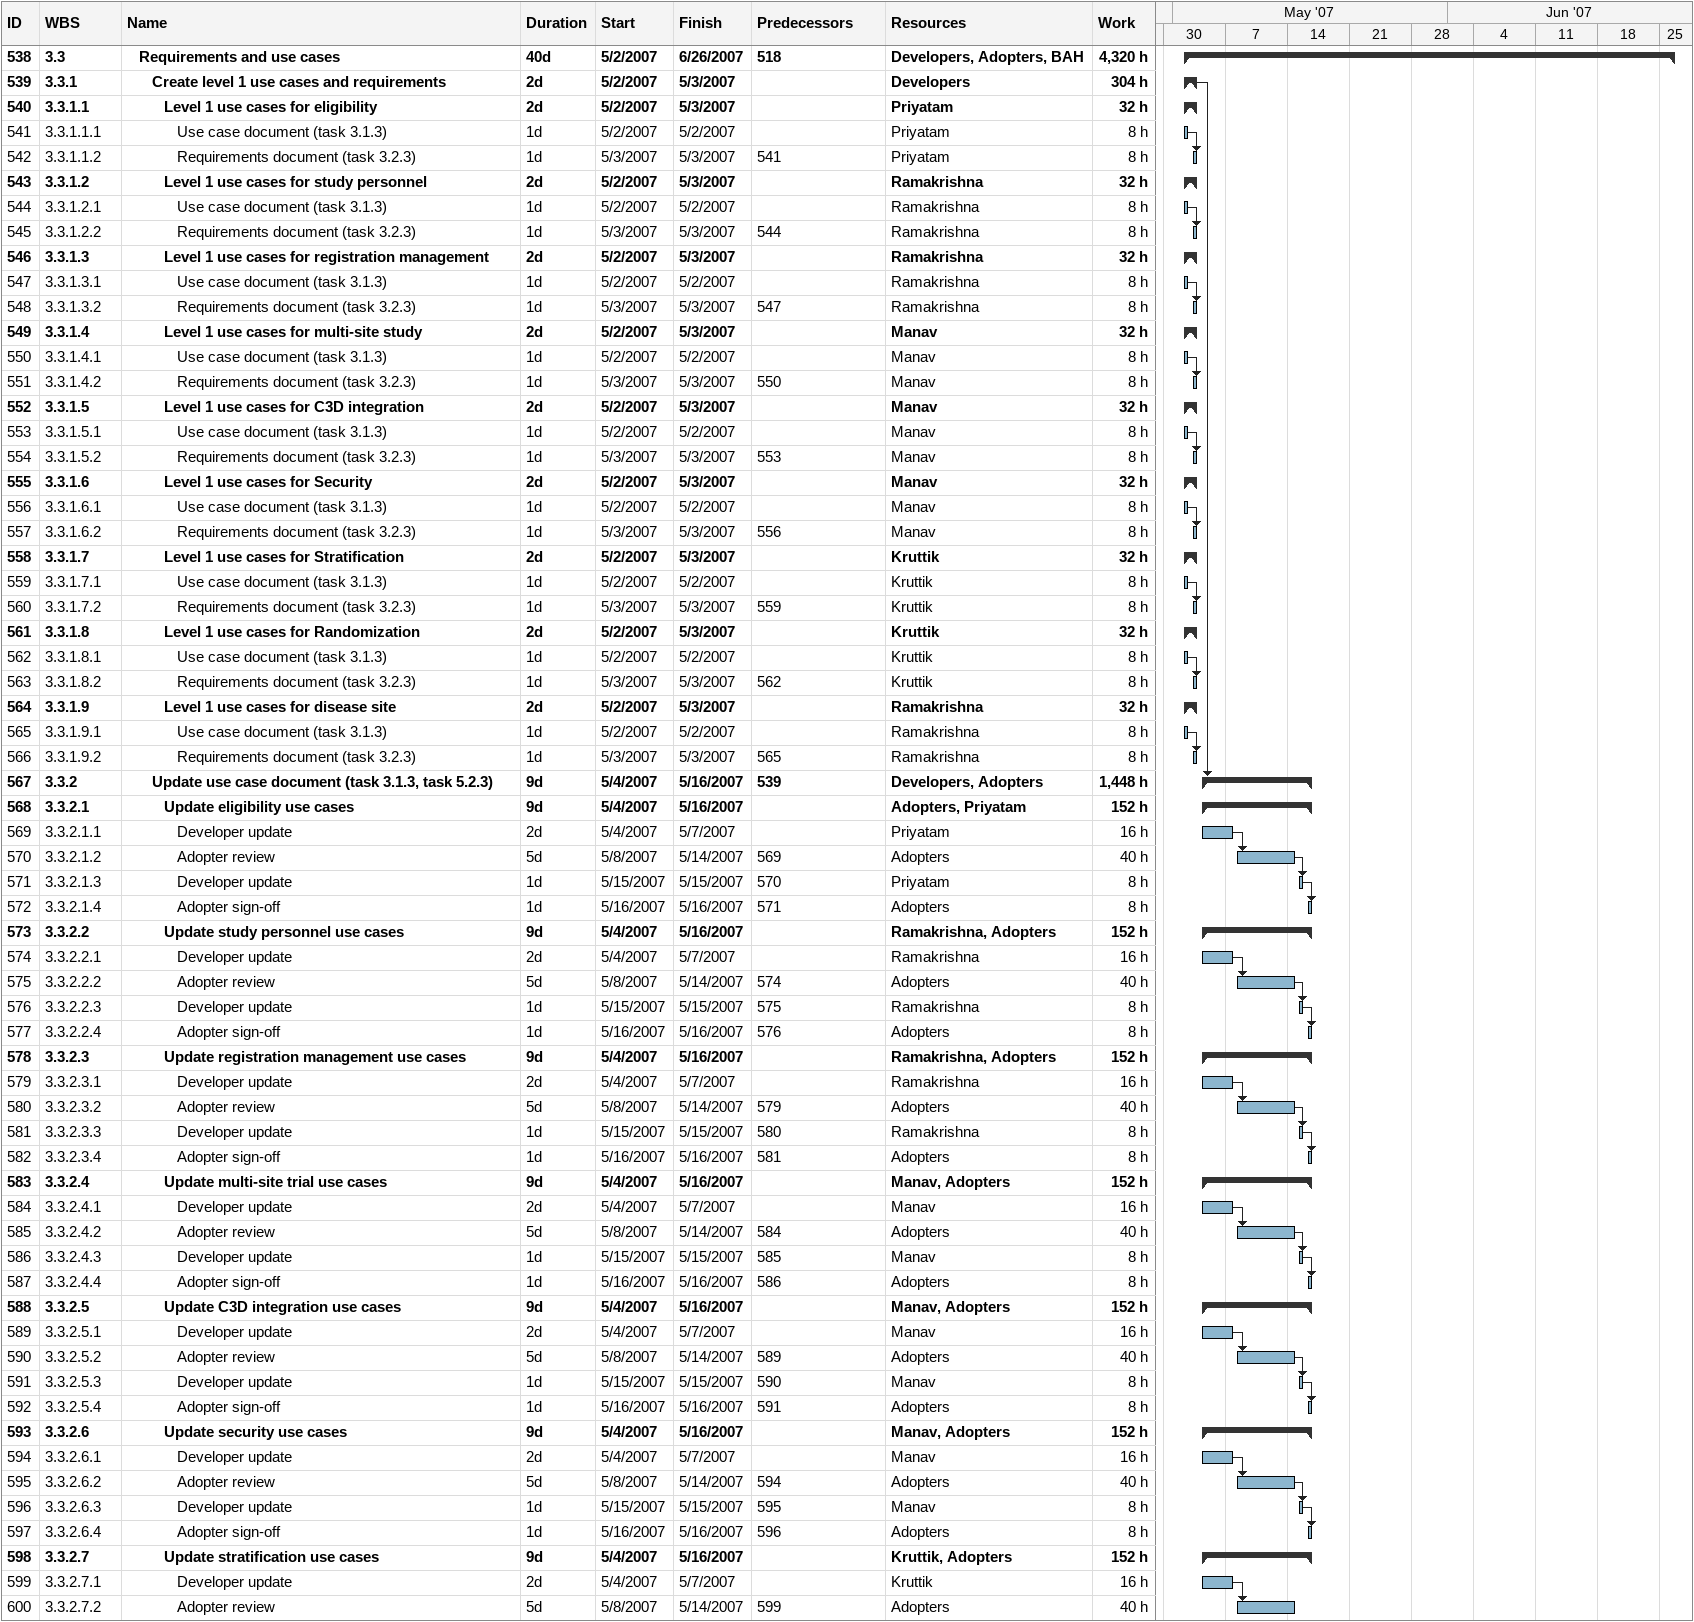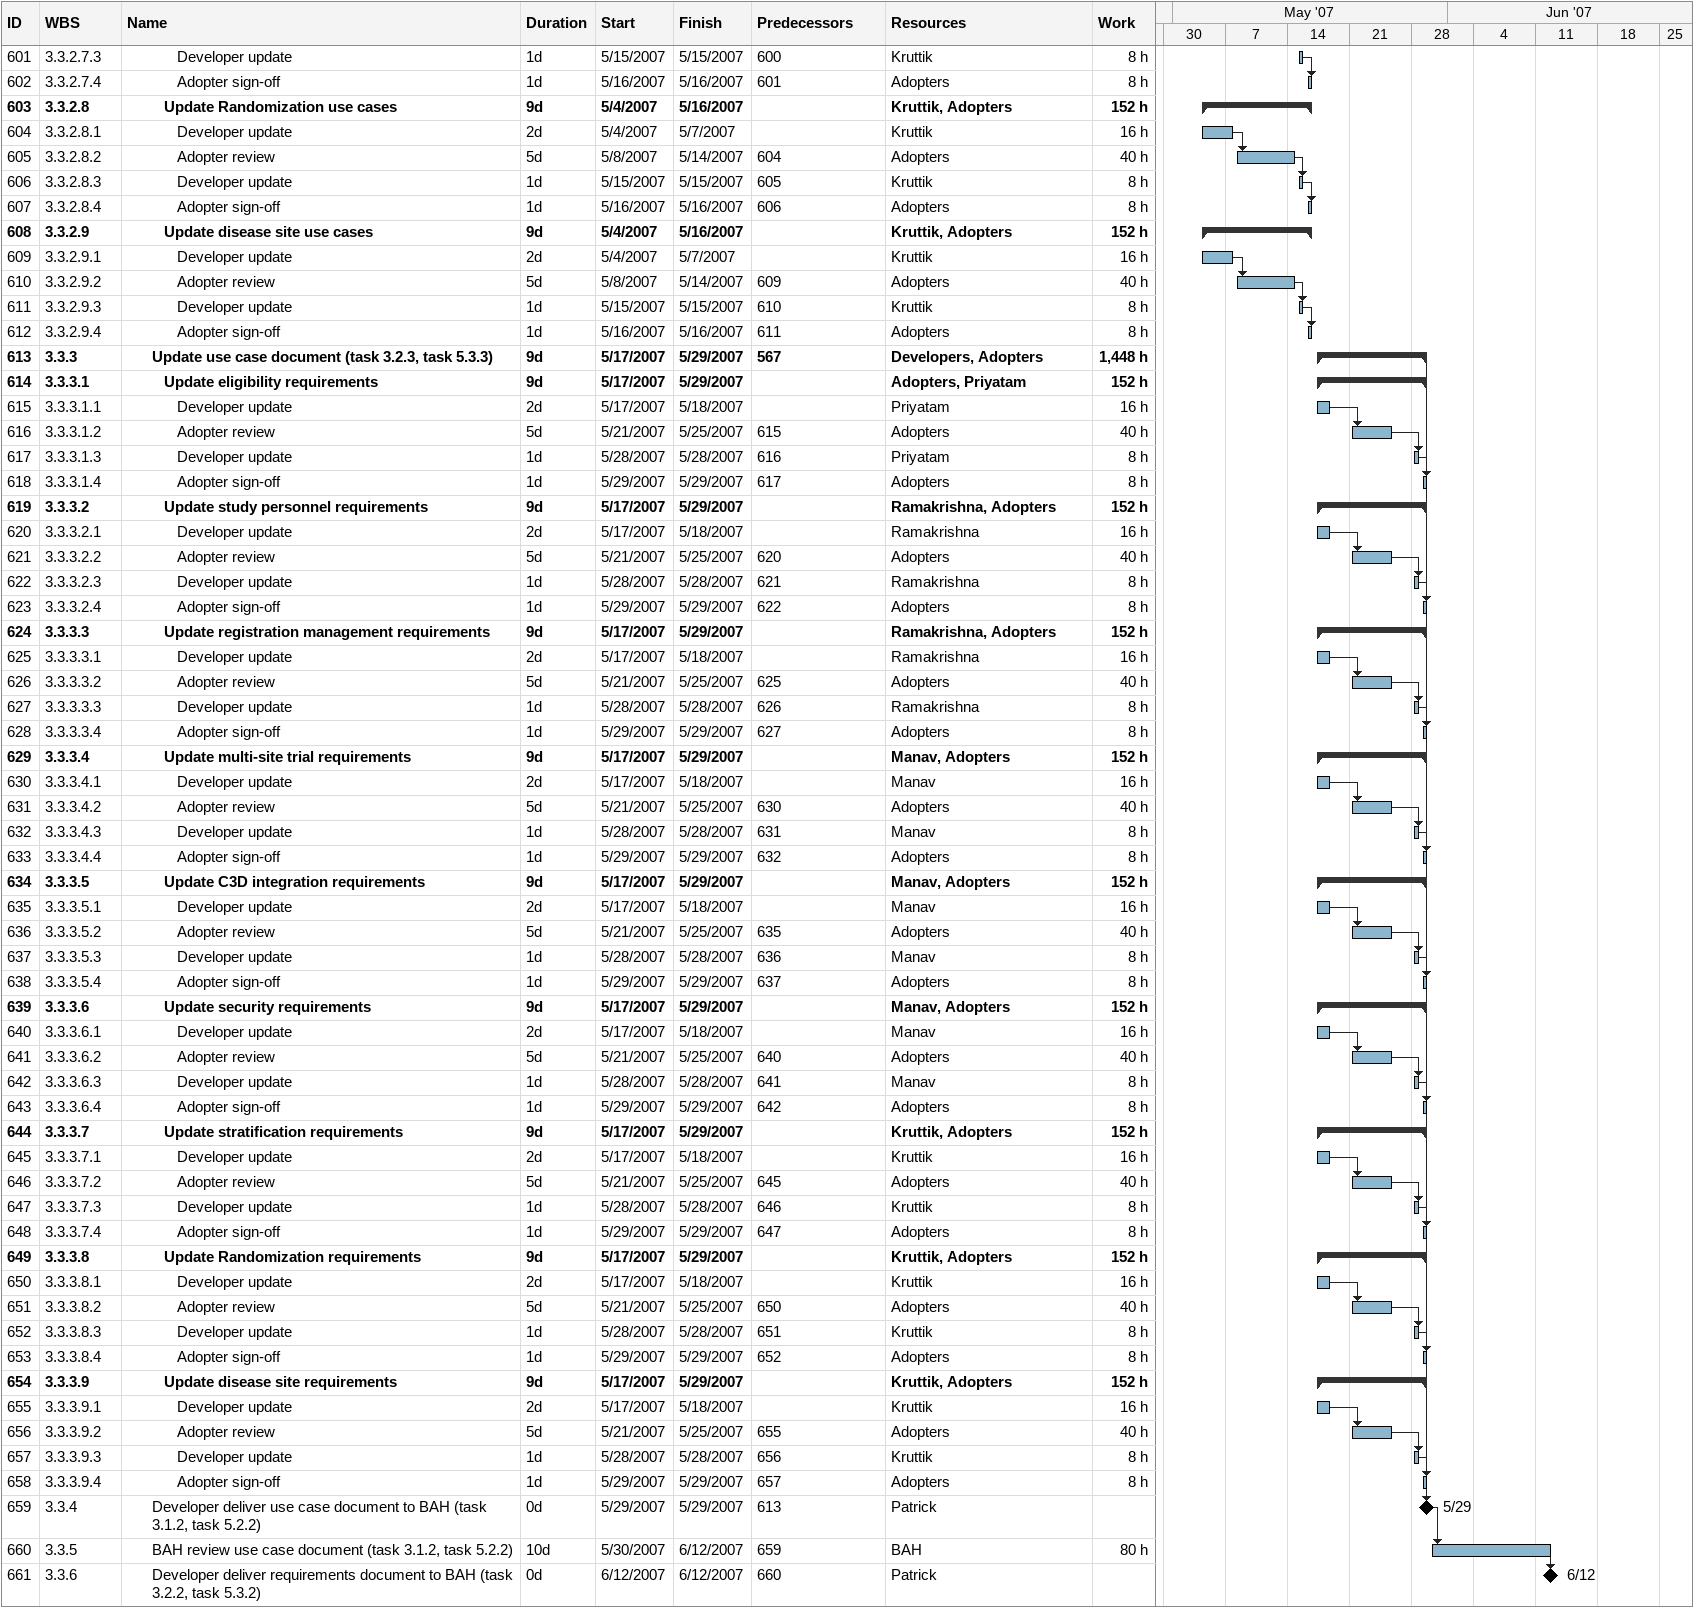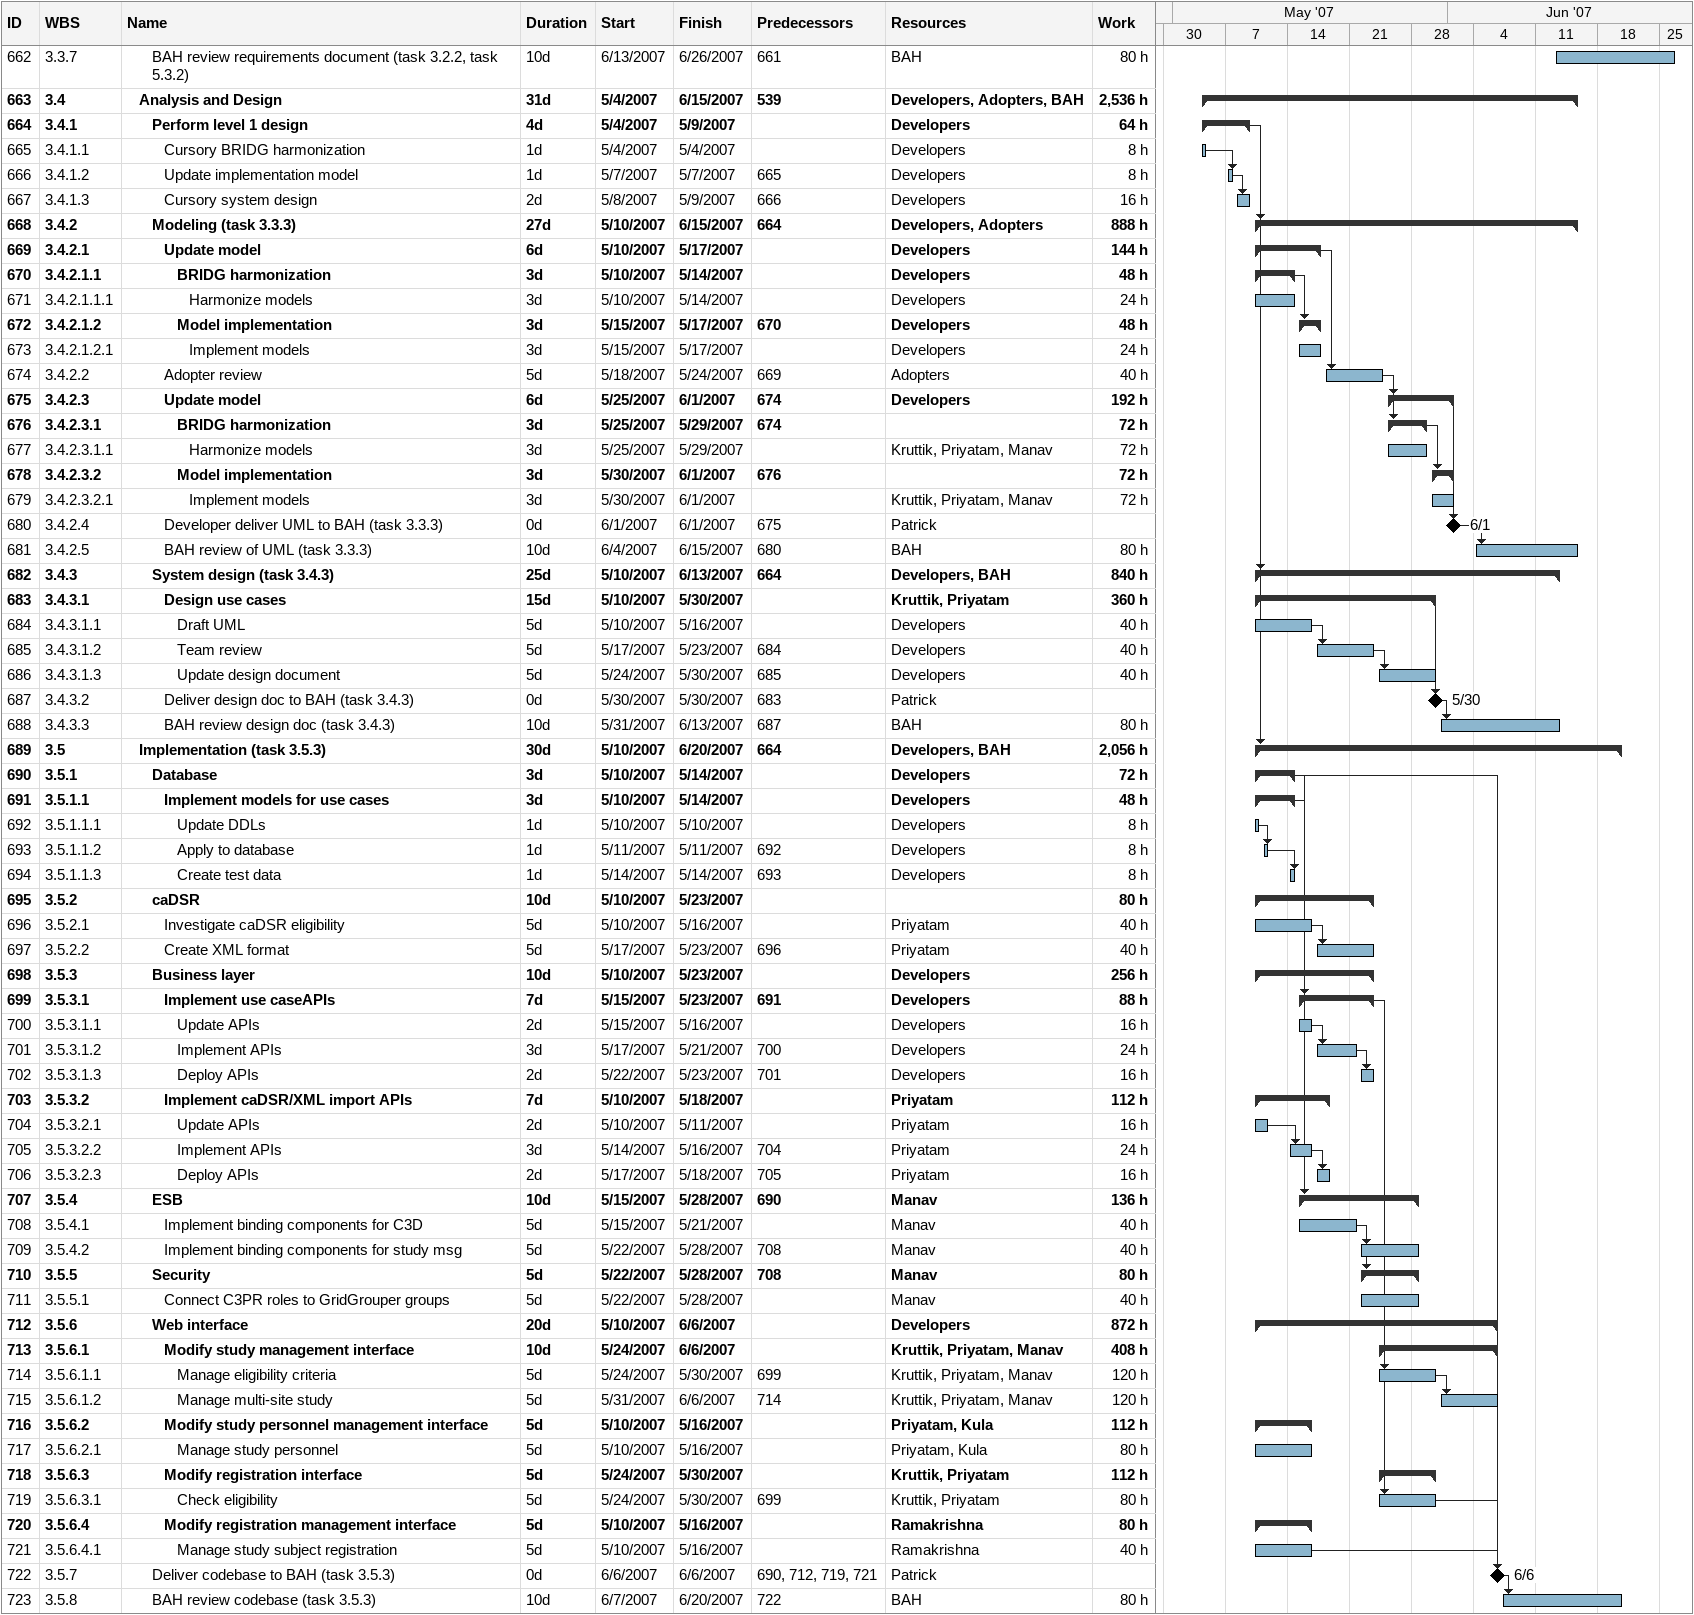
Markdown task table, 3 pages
| ID | WBS | Task | Duration | Start | Finish | Predecessors | Resources | Work (h) |
|---|---|---|---|---|---|---|---|---|
| 538 | 3.3 | **Requirements and use cases** | 40d | 2007-05-02 | 2007-06-26 | 518 | Developers, Adopters, BAH | 4320 |
| 539 | 3.3.1 | **Create level 1 use cases and requirements** | 2d | 2007-05-02 | 2007-05-03 |  | Developers | 304 |
| 540 | 3.3.1.1 | **Level 1 use cases for eligibility** | 2d | 2007-05-02 | 2007-05-03 |  | Priyatam | 32 |
| 541 | 3.3.1.1.1 | Use case document (task 3.1.3) | 1d | 2007-05-02 | 2007-05-02 |  | Priyatam | 8 |
| 542 | 3.3.1.1.2 | Requirements document (task 3.2.3) | 1d | 2007-05-03 | 2007-05-03 | 541 | Priyatam | 8 |
| 543 | 3.3.1.2 | **Level 1 use cases for study personnel** | 2d | 2007-05-02 | 2007-05-03 |  | Ramakrishna | 32 |
| 544 | 3.3.1.2.1 | Use case document (task 3.1.3) | 1d | 2007-05-02 | 2007-05-02 |  | Ramakrishna | 8 |
| 545 | 3.3.1.2.2 | Requirements document (task 3.2.3) | 1d | 2007-05-03 | 2007-05-03 | 544 | Ramakrishna | 8 |
| 546 | 3.3.1.3 | **Level 1 use cases for registration management** | 2d | 2007-05-02 | 2007-05-03 |  | Ramakrishna | 32 |
| 547 | 3.3.1.3.1 | Use case document (task 3.1.3) | 1d | 2007-05-02 | 2007-05-02 |  | Ramakrishna | 8 |
| 548 | 3.3.1.3.2 | Requirements document (task 3.2.3) | 1d | 2007-05-03 | 2007-05-03 | 547 | Ramakrishna | 8 |
| 549 | 3.3.1.4 | **Level 1 use cases for multi-site study** | 2d | 2007-05-02 | 2007-05-03 |  | Manav | 32 |
| 550 | 3.3.1.4.1 | Use case document (task 3.1.3) | 1d | 2007-05-02 | 2007-05-02 |  | Manav | 8 |
| 551 | 3.3.1.4.2 | Requirements document (task 3.2.3) | 1d | 2007-05-03 | 2007-05-03 | 550 | Manav | 8 |
| 552 | 3.3.1.5 | **Level 1 use cases for C3D integration** | 2d | 2007-05-02 | 2007-05-03 |  | Manav | 32 |
| 553 | 3.3.1.5.1 | Use case document (task 3.1.3) | 1d | 2007-05-02 | 2007-05-02 |  | Manav | 8 |
| 554 | 3.3.1.5.2 | Requirements document (task 3.2.3) | 1d | 2007-05-03 | 2007-05-03 | 553 | Manav | 8 |
| 555 | 3.3.1.6 | **Level 1 use cases for Security** | 2d | 2007-05-02 | 2007-05-03 |  | Manav | 32 |
| 556 | 3.3.1.6.1 | Use case document (task 3.1.3) | 1d | 2007-05-02 | 2007-05-02 |  | Manav | 8 |
| 557 | 3.3.1.6.2 | Requirements document (task 3.2.3) | 1d | 2007-05-03 | 2007-05-03 | 556 | Manav | 8 |
| 558 | 3.3.1.7 | **Level 1 use cases for Stratification** | 2d | 2007-05-02 | 2007-05-03 |  | Kruttik | 32 |
| 559 | 3.3.1.7.1 | Use case document (task 3.1.3) | 1d | 2007-05-02 | 2007-05-02 |  | Kruttik | 8 |
| 560 | 3.3.1.7.2 | Requirements document (task 3.2.3) | 1d | 2007-05-03 | 2007-05-03 | 559 | Kruttik | 8 |
| 561 | 3.3.1.8 | **Level 1 use cases for Randomization** | 2d | 2007-05-02 | 2007-05-03 |  | Kruttik | 32 |
| 562 | 3.3.1.8.1 | Use case document (task 3.1.3) | 1d | 2007-05-02 | 2007-05-02 |  | Kruttik | 8 |
| 563 | 3.3.1.8.2 | Requirements document (task 3.2.3) | 1d | 2007-05-03 | 2007-05-03 | 562 | Kruttik | 8 |
| 564 | 3.3.1.9 | **Level 1 use cases for disease site** | 2d | 2007-05-02 | 2007-05-03 |  | Ramakrishna | 32 |
| 565 | 3.3.1.9.1 | Use case document (task 3.1.3) | 1d | 2007-05-02 | 2007-05-02 |  | Ramakrishna | 8 |
| 566 | 3.3.1.9.2 | Requirements document (task 3.2.3) | 1d | 2007-05-03 | 2007-05-03 | 565 | Ramakrishna | 8 |
| 567 | 3.3.2 | **Update use case document (task 3.1.3, task 5.2.3)** | 9d | 2007-05-04 | 2007-05-16 | 539 | Developers, Adopters | 1448 |
| 568 | 3.3.2.1 | **Update eligibility use cases** | 9d | 2007-05-04 | 2007-05-16 |  | Adopters, Priyatam | 152 |
| 569 | 3.3.2.1.1 | Developer update | 2d | 2007-05-04 | 2007-05-07 |  | Priyatam | 16 |
| 570 | 3.3.2.1.2 | Adopter review | 5d | 2007-05-08 | 2007-05-14 | 569 | Adopters | 40 |
| 571 | 3.3.2.1.3 | Developer update | 1d | 2007-05-15 | 2007-05-15 | 570 | Priyatam | 8 |
| 572 | 3.3.2.1.4 | Adopter sign-off | 1d | 2007-05-16 | 2007-05-16 | 571 | Adopters | 8 |
| 573 | 3.3.2.2 | **Update study personnel use cases** | 9d | 2007-05-04 | 2007-05-16 |  | Ramakrishna, Adopters | 152 |
| 574 | 3.3.2.2.1 | Developer update | 2d | 2007-05-04 | 2007-05-07 |  | Ramakrishna | 16 |
| 575 | 3.3.2.2.2 | Adopter review | 5d | 2007-05-08 | 2007-05-14 | 574 | Adopters | 40 |
| 576 | 3.3.2.2.3 | Developer update | 1d | 2007-05-15 | 2007-05-15 | 575 | Ramakrishna | 8 |
| 577 | 3.3.2.2.4 | Adopter sign-off | 1d | 2007-05-16 | 2007-05-16 | 576 | Adopters | 8 |
| 578 | 3.3.2.3 | **Update registration management use cases** | 9d | 2007-05-04 | 2007-05-16 |  | Ramakrishna, Adopters | 152 |
| 579 | 3.3.2.3.1 | Developer update | 2d | 2007-05-04 | 2007-05-07 |  | Ramakrishna | 16 |
| 580 | 3.3.2.3.2 | Adopter review | 5d | 2007-05-08 | 2007-05-14 | 579 | Adopters | 40 |
| 581 | 3.3.2.3.3 | Developer update | 1d | 2007-05-15 | 2007-05-15 | 580 | Ramakrishna | 8 |
| 582 | 3.3.2.3.4 | Adopter sign-off | 1d | 2007-05-16 | 2007-05-16 | 581 | Adopters | 8 |
| 583 | 3.3.2.4 | **Update multi-site trial use cases** | 9d | 2007-05-04 | 2007-05-16 |  | Manav, Adopters | 152 |
| 584 | 3.3.2.4.1 | Developer update | 2d | 2007-05-04 | 2007-05-07 |  | Manav | 16 |
| 585 | 3.3.2.4.2 | Adopter review | 5d | 2007-05-08 | 2007-05-14 | 584 | Adopters | 40 |
| 586 | 3.3.2.4.3 | Developer update | 1d | 2007-05-15 | 2007-05-15 | 585 | Manav | 8 |
| 587 | 3.3.2.4.4 | Adopter sign-off | 1d | 2007-05-16 | 2007-05-16 | 586 | Adopters | 8 |
| 588 | 3.3.2.5 | **Update C3D integration use cases** | 9d | 2007-05-04 | 2007-05-16 |  | Manav, Adopters | 152 |
| 589 | 3.3.2.5.1 | Developer update | 2d | 2007-05-04 | 2007-05-07 |  | Manav | 16 |
| 590 | 3.3.2.5.2 | Adopter review | 5d | 2007-05-08 | 2007-05-14 | 589 | Adopters | 40 |
| 591 | 3.3.2.5.3 | Developer update | 1d | 2007-05-15 | 2007-05-15 | 590 | Manav | 8 |
| 592 | 3.3.2.5.4 | Adopter sign-off | 1d | 2007-05-16 | 2007-05-16 | 591 | Adopters | 8 |
| 593 | 3.3.2.6 | **Update security use cases** | 9d | 2007-05-04 | 2007-05-16 |  | Manav, Adopters | 152 |
| 594 | 3.3.2.6.1 | Developer update | 2d | 2007-05-04 | 2007-05-07 |  | Manav | 16 |
| 595 | 3.3.2.6.2 | Adopter review | 5d | 2007-05-08 | 2007-05-14 | 594 | Adopters | 40 |
| 596 | 3.3.2.6.3 | Developer update | 1d | 2007-05-15 | 2007-05-15 | 595 | Manav | 8 |
| 597 | 3.3.2.6.4 | Adopter sign-off | 1d | 2007-05-16 | 2007-05-16 | 596 | Adopters | 8 |
| 598 | 3.3.2.7 | **Update stratification use cases** | 9d | 2007-05-04 | 2007-05-16 |  | Kruttik, Adopters | 152 |
| 599 | 3.3.2.7.1 | Developer update | 2d | 2007-05-04 | 2007-05-07 |  | Kruttik | 16 |
| 600 | 3.3.2.7.2 | Adopter review | 5d | 2007-05-08 | 2007-05-14 | 599 | Adopters | 40 |
| 601 | 3.3.2.7.3 | Developer update | 1d | 2007-05-15 | 2007-05-15 | 600 | Kruttik | 8 |
| 602 | 3.3.2.7.4 | Adopter sign-off | 1d | 2007-05-16 | 2007-05-16 | 601 | Adopters | 8 |
| 603 | 3.3.2.8 | **Update Randomization use cases** | 9d | 2007-05-04 | 2007-05-16 |  | Kruttik, Adopters | 152 |
| 604 | 3.3.2.8.1 | Developer update | 2d | 2007-05-04 | 2007-05-07 |  | Kruttik | 16 |
| 605 | 3.3.2.8.2 | Adopter review | 5d | 2007-05-08 | 2007-05-14 | 604 | Adopters | 40 |
| 606 | 3.3.2.8.3 | Developer update | 1d | 2007-05-15 | 2007-05-15 | 605 | Kruttik | 8 |
| 607 | 3.3.2.8.4 | Adopter sign-off | 1d | 2007-05-16 | 2007-05-16 | 606 | Adopters | 8 |
| 608 | 3.3.2.9 | **Update disease site use cases** | 9d | 2007-05-04 | 2007-05-16 |  | Kruttik, Adopters | 152 |
| 609 | 3.3.2.9.1 | Developer update | 2d | 2007-05-04 | 2007-05-07 |  | Kruttik | 16 |
| 610 | 3.3.2.9.2 | Adopter review | 5d | 2007-05-08 | 2007-05-14 | 609 | Adopters | 40 |
| 611 | 3.3.2.9.3 | Developer update | 1d | 2007-05-15 | 2007-05-15 | 610 | Kruttik | 8 |
| 612 | 3.3.2.9.4 | Adopter sign-off | 1d | 2007-05-16 | 2007-05-16 | 611 | Adopters | 8 |
| 613 | 3.3.3 | **Update use case document (task 3.2.3, task 5.3.3)** | 9d | 2007-05-17 | 2007-05-29 | 567 | Developers, Adopters | 1448 |
| 614 | 3.3.3.1 | **Update eligibility requirements** | 9d | 2007-05-17 | 2007-05-29 |  | Adopters, Priyatam | 152 |
| 615 | 3.3.3.1.1 | Developer update | 2d | 2007-05-17 | 2007-05-18 |  | Priyatam | 16 |
| 616 | 3.3.3.1.2 | Adopter review | 5d | 2007-05-21 | 2007-05-25 | 615 | Adopters | 40 |
| 617 | 3.3.3.1.3 | Developer update | 1d | 2007-05-28 | 2007-05-28 | 616 | Priyatam | 8 |
| 618 | 3.3.3.1.4 | Adopter sign-off | 1d | 2007-05-29 | 2007-05-29 | 617 | Adopters | 8 |
| 619 | 3.3.3.2 | **Update study personnel requirements** | 9d | 2007-05-17 | 2007-05-29 |  | Ramakrishna, Adopters | 152 |
| 620 | 3.3.3.2.1 | Developer update | 2d | 2007-05-17 | 2007-05-18 |  | Ramakrishna | 16 |
| 621 | 3.3.3.2.2 | Adopter review | 5d | 2007-05-21 | 2007-05-25 | 620 | Adopters | 40 |
| 622 | 3.3.3.2.3 | Developer update | 1d | 2007-05-28 | 2007-05-28 | 621 | Ramakrishna | 8 |
| 623 | 3.3.3.2.4 | Adopter sign-off | 1d | 2007-05-29 | 2007-05-29 | 622 | Adopters | 8 |
| 624 | 3.3.3.3 | **Update registration management requirements** | 9d | 2007-05-17 | 2007-05-29 |  | Ramakrishna, Adopters | 152 |
| 625 | 3.3.3.3.1 | Developer update | 2d | 2007-05-17 | 2007-05-18 |  | Ramakrishna | 16 |
| 626 | 3.3.3.3.2 | Adopter review | 5d | 2007-05-21 | 2007-05-25 | 625 | Adopters | 40 |
| 627 | 3.3.3.3.3 | Developer update | 1d | 2007-05-28 | 2007-05-28 | 626 | Ramakrishna | 8 |
| 628 | 3.3.3.3.4 | Adopter sign-off | 1d | 2007-05-29 | 2007-05-29 | 627 | Adopters | 8 |
| 629 | 3.3.3.4 | **Update multi-site trial requirements** | 9d | 2007-05-17 | 2007-05-29 |  | Manav, Adopters | 152 |
| 630 | 3.3.3.4.1 | Developer update | 2d | 2007-05-17 | 2007-05-18 |  | Manav | 16 |
| 631 | 3.3.3.4.2 | Adopter review | 5d | 2007-05-21 | 2007-05-25 | 630 | Adopters | 40 |
| 632 | 3.3.3.4.3 | Developer update | 1d | 2007-05-28 | 2007-05-28 | 631 | Manav | 8 |
| 633 | 3.3.3.4.4 | Adopter sign-off | 1d | 2007-05-29 | 2007-05-29 | 632 | Adopters | 8 |
| 634 | 3.3.3.5 | **Update C3D integration requirements** | 9d | 2007-05-17 | 2007-05-29 |  | Manav, Adopters | 152 |
| 635 | 3.3.3.5.1 | Developer update | 2d | 2007-05-17 | 2007-05-18 |  | Manav | 16 |
| 636 | 3.3.3.5.2 | Adopter review | 5d | 2007-05-21 | 2007-05-25 | 635 | Adopters | 40 |
| 637 | 3.3.3.5.3 | Developer update | 1d | 2007-05-28 | 2007-05-28 | 636 | Manav | 8 |
| 638 | 3.3.3.5.4 | Adopter sign-off | 1d | 2007-05-29 | 2007-05-29 | 637 | Adopters | 8 |
| 639 | 3.3.3.6 | **Update security requirements** | 9d | 2007-05-17 | 2007-05-29 |  | Manav, Adopters | 152 |
| 640 | 3.3.3.6.1 | Developer update | 2d | 2007-05-17 | 2007-05-18 |  | Manav | 16 |
| 641 | 3.3.3.6.2 | Adopter review | 5d | 2007-05-21 | 2007-05-25 | 640 | Adopters | 40 |
| 642 | 3.3.3.6.3 | Developer update | 1d | 2007-05-28 | 2007-05-28 | 641 | Manav | 8 |
| 643 | 3.3.3.6.4 | Adopter sign-off | 1d | 2007-05-29 | 2007-05-29 | 642 | Adopters | 8 |
| 644 | 3.3.3.7 | **Update stratification requirements** | 9d | 2007-05-17 | 2007-05-29 |  | Kruttik, Adopters | 152 |
| 645 | 3.3.3.7.1 | Developer update | 2d | 2007-05-17 | 2007-05-18 |  | Kruttik | 16 |
| 646 | 3.3.3.7.2 | Adopter review | 5d | 2007-05-21 | 2007-05-25 | 645 | Adopters | 40 |
| 647 | 3.3.3.7.3 | Developer update | 1d | 2007-05-28 | 2007-05-28 | 646 | Kruttik | 8 |
| 648 | 3.3.3.7.4 | Adopter sign-off | 1d | 2007-05-29 | 2007-05-29 | 647 | Adopters | 8 |
| 649 | 3.3.3.8 | **Update Randomization requirements** | 9d | 2007-05-17 | 2007-05-29 |  | Kruttik, Adopters | 152 |
| 650 | 3.3.3.8.1 | Developer update | 2d | 2007-05-17 | 2007-05-18 |  | Kruttik | 16 |
| 651 | 3.3.3.8.2 | Adopter review | 5d | 2007-05-21 | 2007-05-25 | 650 | Adopters | 40 |
| 652 | 3.3.3.8.3 | Developer update | 1d | 2007-05-28 | 2007-05-28 | 651 | Kruttik | 8 |
| 653 | 3.3.3.8.4 | Adopter sign-off | 1d | 2007-05-29 | 2007-05-29 | 652 | Adopters | 8 |
| 654 | 3.3.3.9 | **Update disease site requirements** | 9d | 2007-05-17 | 2007-05-29 |  | Kruttik, Adopters | 152 |
| 655 | 3.3.3.9.1 | Developer update | 2d | 2007-05-17 | 2007-05-18 |  | Kruttik | 16 |
| 656 | 3.3.3.9.2 | Adopter review | 5d | 2007-05-21 | 2007-05-25 | 655 | Adopters | 40 |
| 657 | 3.3.3.9.3 | Developer update | 1d | 2007-05-28 | 2007-05-28 | 656 | Kruttik | 8 |
| 658 | 3.3.3.9.4 | Adopter sign-off | 1d | 2007-05-29 | 2007-05-29 | 657 | Adopters | 8 |
| 659 | 3.3.4 | Developer deliver use case document to BAH (task 3.1.2, task 5.2.2) | 0d | 2007-05-29 | 2007-05-29 | 613 | Patrick |  |
| 660 | 3.3.5 | BAH review use case document (task 3.1.2, task 5.2.2) | 10d | 2007-05-30 | 2007-06-12 | 659 | BAH | 80 |
| 661 | 3.3.6 | Developer deliver requirements document to BAH (task 3.2.2, task 5.3.2) | 0d | 2007-06-12 | 2007-06-12 | 660 | Patrick |  |
| 662 | 3.3.7 | BAH review requirements document (task 3.2.2, task 5.3.2) | 10d | 2007-06-13 | 2007-06-26 | 661 | BAH | 80 |
| 663 | 3.4 | **Analysis and Design** | 31d | 2007-05-04 | 2007-06-15 | 539 | Developers, Adopters, BAH | 2536 |
| 664 | 3.4.1 | **Perform level 1 design** | 4d | 2007-05-04 | 2007-05-09 |  | Developers | 64 |
| 665 | 3.4.1.1 | Cursory BRIDG harmonization | 1d | 2007-05-04 | 2007-05-04 |  | Developers | 8 |
| 666 | 3.4.1.2 | Update implementation model | 1d | 2007-05-07 | 2007-05-07 | 665 | Developers | 8 |
| 667 | 3.4.1.3 | Cursory system design | 2d | 2007-05-08 | 2007-05-09 | 666 | Developers | 16 |
| 668 | 3.4.2 | **Modeling (task 3.3.3)** | 27d | 2007-05-10 | 2007-06-15 | 664 | Developers, Adopters | 888 |
| 669 | 3.4.2.1 | **Update model** | 6d | 2007-05-10 | 2007-05-17 |  | Developers | 144 |
| 670 | 3.4.2.1.1 | **BRIDG harmonization** | 3d | 2007-05-10 | 2007-05-14 |  | Developers | 48 |
| 671 | 3.4.2.1.1.1 | Harmonize models | 3d | 2007-05-10 | 2007-05-14 |  | Developers | 24 |
| 672 | 3.4.2.1.2 | **Model implementation** | 3d | 2007-05-15 | 2007-05-17 | 670 | Developers | 48 |
| 673 | 3.4.2.1.2.1 | Implement models | 3d | 2007-05-15 | 2007-05-17 |  | Developers | 24 |
| 674 | 3.4.2.2 | Adopter review | 5d | 2007-05-18 | 2007-05-24 | 669 | Adopters | 40 |
| 675 | 3.4.2.3 | **Update model** | 6d | 2007-05-25 | 2007-06-01 | 674 | Developers | 192 |
| 676 | 3.4.2.3.1 | **BRIDG harmonization** | 3d | 2007-05-25 | 2007-05-29 | 674 |  | 72 |
| 677 | 3.4.2.3.1.1 | Harmonize models | 3d | 2007-05-25 | 2007-05-29 |  | Kruttik, Priyatam, Manav | 72 |
| 678 | 3.4.2.3.2 | **Model implementation** | 3d | 2007-05-30 | 2007-06-01 | 676 |  | 72 |
| 679 | 3.4.2.3.2.1 | Implement models | 3d | 2007-05-30 | 2007-06-01 |  | Kruttik, Priyatam, Manav | 72 |
| 680 | 3.4.2.4 | Developer deliver UML to BAH (task 3.3.3) | 0d | 2007-06-01 | 2007-06-01 | 675 | Patrick |  |
| 681 | 3.4.2.5 | BAH review of UML (task 3.3.3) | 10d | 2007-06-04 | 2007-06-15 | 680 | BAH | 80 |
| 682 | 3.4.3 | **System design (task 3.4.3)** | 25d | 2007-05-10 | 2007-06-13 | 664 | Developers, BAH | 840 |
| 683 | 3.4.3.1 | **Design use cases** | 15d | 2007-05-10 | 2007-05-30 |  | Kruttik, Priyatam | 360 |
| 684 | 3.4.3.1.1 | Draft UML | 5d | 2007-05-10 | 2007-05-16 |  | Developers | 40 |
| 685 | 3.4.3.1.2 | Team review | 5d | 2007-05-17 | 2007-05-23 | 684 | Developers | 40 |
| 686 | 3.4.3.1.3 | Update design document | 5d | 2007-05-24 | 2007-05-30 | 685 | Developers | 40 |
| 687 | 3.4.3.2 | Deliver design doc to BAH (task 3.4.3) | 0d | 2007-05-30 | 2007-05-30 | 683 | Patrick |  |
| 688 | 3.4.3.3 | BAH review design doc (task 3.4.3) | 10d | 2007-05-31 | 2007-06-13 | 687 | BAH | 80 |
| 689 | 3.5 | **Implementation (task 3.5.3)** | 30d | 2007-05-10 | 2007-06-20 | 664 | Developers, BAH | 2056 |
| 690 | 3.5.1 | **Database** | 3d | 2007-05-10 | 2007-05-14 |  | Developers | 72 |
| 691 | 3.5.1.1 | **Implement models for use cases** | 3d | 2007-05-10 | 2007-05-14 |  | Developers | 48 |
| 692 | 3.5.1.1.1 | Update DDLs | 1d | 2007-05-10 | 2007-05-10 |  | Developers | 8 |
| 693 | 3.5.1.1.2 | Apply to database | 1d | 2007-05-11 | 2007-05-11 | 692 | Developers | 8 |
| 694 | 3.5.1.1.3 | Create test data | 1d | 2007-05-14 | 2007-05-14 | 693 | Developers | 8 |
| 695 | 3.5.2 | **caDSR** | 10d | 2007-05-10 | 2007-05-23 |  |  | 80 |
| 696 | 3.5.2.1 | Investigate caDSR eligibility | 5d | 2007-05-10 | 2007-05-16 |  | Priyatam | 40 |
| 697 | 3.5.2.2 | Create XML format | 5d | 2007-05-17 | 2007-05-23 | 696 | Priyatam | 40 |
| 698 | 3.5.3 | **Business layer** | 10d | 2007-05-10 | 2007-05-23 |  | Developers | 256 |
| 699 | 3.5.3.1 | **Implement use caseAPIs** | 7d | 2007-05-15 | 2007-05-23 | 691 | Developers | 88 |
| 700 | 3.5.3.1.1 | Update APIs | 2d | 2007-05-15 | 2007-05-16 |  | Developers | 16 |
| 701 | 3.5.3.1.2 | Implement APIs | 3d | 2007-05-17 | 2007-05-21 | 700 | Developers | 24 |
| 702 | 3.5.3.1.3 | Deploy APIs | 2d | 2007-05-22 | 2007-05-23 | 701 | Developers | 16 |
| 703 | 3.5.3.2 | **Implement caDSR/XML import APIs** | 7d | 2007-05-10 | 2007-05-18 |  | Priyatam | 112 |
| 704 | 3.5.3.2.1 | Update APIs | 2d | 2007-05-10 | 2007-05-11 |  | Priyatam | 16 |
| 705 | 3.5.3.2.2 | Implement APIs | 3d | 2007-05-14 | 2007-05-16 | 704 | Priyatam | 24 |
| 706 | 3.5.3.2.3 | Deploy APIs | 2d | 2007-05-17 | 2007-05-18 | 705 | Priyatam | 16 |
| 707 | 3.5.4 | **ESB** | 10d | 2007-05-15 | 2007-05-28 | 690 | Manav | 136 |
| 708 | 3.5.4.1 | Implement binding components for C3D | 5d | 2007-05-15 | 2007-05-21 |  | Manav | 40 |
| 709 | 3.5.4.2 | Implement binding components for study msg | 5d | 2007-05-22 | 2007-05-28 | 708 | Manav | 40 |
| 710 | 3.5.5 | **Security** | 5d | 2007-05-22 | 2007-05-28 | 708 | Manav | 80 |
| 711 | 3.5.5.1 | Connect C3PR roles to GridGrouper groups | 5d | 2007-05-22 | 2007-05-28 |  | Manav | 40 |
| 712 | 3.5.6 | **Web interface** | 20d | 2007-05-10 | 2007-06-06 |  | Developers | 872 |
| 713 | 3.5.6.1 | **Modify study management interface** | 10d | 2007-05-24 | 2007-06-06 |  | Kruttik, Priyatam, Manav | 408 |
| 714 | 3.5.6.1.1 | Manage eligibility criteria | 5d | 2007-05-24 | 2007-05-30 | 699 | Kruttik, Priyatam, Manav | 120 |
| 715 | 3.5.6.1.2 | Manage multi-site study | 5d | 2007-05-31 | 2007-06-06 | 714 | Kruttik, Priyatam, Manav | 120 |
| 716 | 3.5.6.2 | **Modify study personnel management interface** | 5d | 2007-05-10 | 2007-05-16 |  | Priyatam, Kula | 112 |
| 717 | 3.5.6.2.1 | Manage study personnel | 5d | 2007-05-10 | 2007-05-16 |  | Priyatam, Kula | 80 |
| 718 | 3.5.6.3 | **Modify registration interface** | 5d | 2007-05-24 | 2007-05-30 |  | Kruttik, Priyatam | 112 |
| 719 | 3.5.6.3.1 | Check eligibility | 5d | 2007-05-24 | 2007-05-30 | 699 | Kruttik, Priyatam | 80 |
| 720 | 3.5.6.4 | **Modify registration management interface** | 5d | 2007-05-10 | 2007-05-16 |  | Ramakrishna | 80 |
| 721 | 3.5.6.4.1 | Manage study subject registration | 5d | 2007-05-10 | 2007-05-16 |  | Ramakrishna | 40 |
| 722 | 3.5.7 | Deliver codebase to BAH (task 3.5.3) | 0d | 2007-06-06 | 2007-06-06 | 690, 712, 719, 721 | Patrick |  |
| 723 | 3.5.8 | BAH review codebase (task 3.5.3) | 10d | 2007-06-07 | 2007-06-20 | 722 | BAH | 80 |
